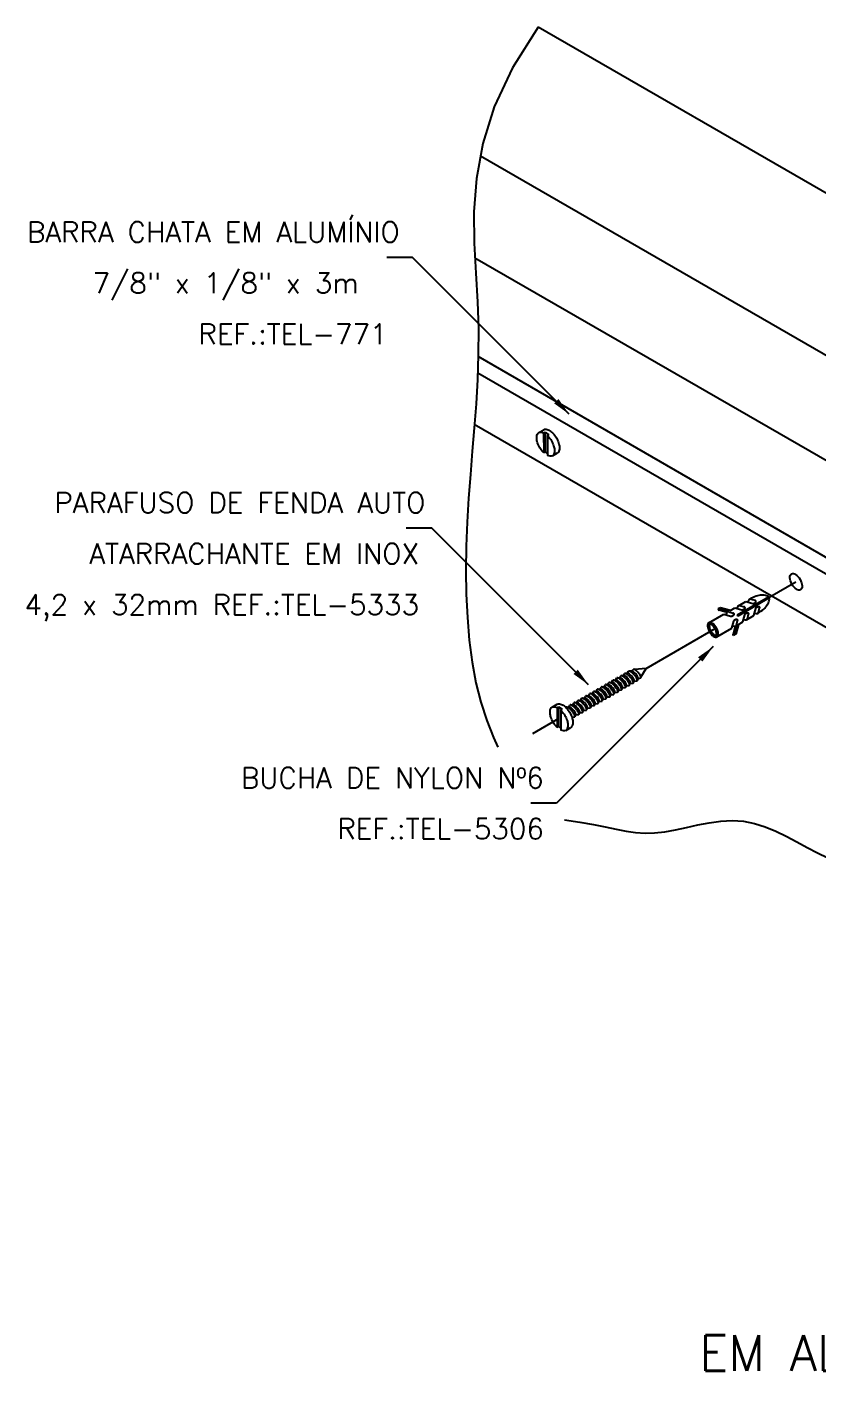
# Model space of a CAD drawing. Header units: millimetres. Extents: x -6221.7 to -6201.1, y -4390.5 to -4377.2.
# Drawn here: x -6221.74 to -6214, y -4390.46 to -4377.19 of the extents above; entities that cross this region are included whole.
import ezdxf
from ezdxf.enums import TextEntityAlignment as Align

# ---------------------------------------------------------------- set-up
doc = ezdxf.new("R2010")
doc.units = ezdxf.units.MM
doc.header["$LTSCALE"] = 10
doc.linetypes.add('DASHDOT', pattern=[1, 0.5, -0.25, 0, -0.25])
doc.layers.add('Termotécnica', color=7, linetype='Continuous')
doc.styles.add('r140', font='romans.shx')
doc.styles.add('r80', font='romans.shx')

msp = doc.modelspace()

# ---------------------------------------------------------------- linework, layer by layer
at = {"layer": 'Termotécnica', "color": 2}
for p, q in [((-6211.436, -4380.256), (-6216.737, -4377.195)), ((-6211.436, -4381.845), (-6217.302, -4378.459)), ((-6217.968, -4379.452), (-6218.218, -4379.452)), ((-6216.432, -4380.988), (-6217.968, -4379.452)), ((-6211.436, -4382.874), (-6217.356, -4379.457)), ((-6213.344, -4382.721), (-6217.324, -4380.423)), ((-6213.344, -4382.886), (-6217.329, -4380.585)), ((-6213.344, -4383.409), (-6217.363, -4381.089)), ((-6216.731, -4381.167), (-6216.682, -4381.139)), ((-6216.683, -4381.17), (-6216.669, -4381.162)), ((-6216.683, -4381.17), (-6216.682, -4381.366)), ((-6216.669, -4381.162), (-6216.668, -4381.357)), ((-6216.669, -4381.162), (-6216.632, -4381.189)), ((-6216.646, -4381.197), (-6216.632, -4381.189)), ((-6216.646, -4381.197), (-6216.645, -4381.392)), ((-6216.682, -4381.366), (-6216.668, -4381.357)), ((-6216.668, -4381.357), (-6216.645, -4381.374)), ((-6216.597, -4381.395), (-6216.548, -4381.367)), ((-6217.778, -4382.103), (-6218.028, -4382.103)), ((-6216.242, -4383.639), (-6217.778, -4382.103)), ((-6214.48, -4382.779), (-6214.786, -4382.956)), ((-6214.475, -4382.787), (-6214.782, -4382.964)), ((-6214.655, -4382.799), (-6214.61, -4382.81)), ((-6214.951, -4382.883), (-6214.972, -4382.895)), ((-6214.87, -4382.923), (-6214.972, -4382.895)), ((-6214.886, -4382.928), (-6214.964, -4382.907)), ((-6214.854, -4382.909), (-6214.951, -4382.883)), ((-6214.87, -4382.923), (-6214.825, -4382.935)), ((-6214.854, -4382.909), (-6214.811, -4382.884)), ((-6214.811, -4382.884), (-6214.74, -4382.903)), ((-6214.775, -4382.863), (-6214.703, -4382.822)), ((-6214.762, -4382.861), (-6214.718, -4382.873)), ((-6214.703, -4382.822), (-6214.633, -4382.84)), ((-6214.624, -4382.959), (-6214.605, -4382.889)), ((-6214.579, -4382.929), (-6214.568, -4382.885)), ((-6215.065, -4383.03), (-6214.919, -4382.946)), ((-6214.919, -4382.946), (-6214.851, -4382.965)), ((-6214.839, -4383.084), (-6214.821, -4383.016)), ((-6214.807, -4383.065), (-6214.828, -4383.142)), ((-6214.795, -4383.053), (-6214.822, -4383.156)), ((-6214.775, -4383.047), (-6214.8, -4383.143)), ((-6214.795, -4383.053), (-6214.783, -4383.009)), ((-6214.782, -4382.964), (-6214.786, -4382.956)), ((-6214.775, -4383.047), (-6214.731, -4383.022)), ((-6214.731, -4383.022), (-6214.712, -4382.951)), ((-6214.695, -4383.001), (-6214.624, -4382.959)), ((-6214.687, -4382.991), (-6214.675, -4382.947)), ((-6214.985, -4383.168), (-6214.839, -4383.084)), ((-6214.8, -4383.143), (-6214.822, -4383.156)), ((-6215.021, -4383.263), (-6216.557, -4384.798)), ((-6216.017, -4383.614), (-6216.005, -4383.593)), ((-6215.998, -4383.592), (-6215.979, -4383.592)), ((-6215.979, -4383.592), (-6215.966, -4383.571)), ((-6215.96, -4383.57), (-6215.941, -4383.57)), ((-6215.941, -4383.57), (-6215.928, -4383.549)), ((-6215.922, -4383.548), (-6215.903, -4383.548)), ((-6215.903, -4383.548), (-6215.89, -4383.527)), ((-6215.883, -4383.526), (-6215.865, -4383.526)), ((-6215.865, -4383.526), (-6215.852, -4383.505)), ((-6215.826, -4383.503), (-6215.843, -4383.504)), ((-6215.818, -4383.502), (-6215.805, -4383.488)), ((-6215.679, -4383.477), (-6215.793, -4383.488)), ((-6215.765, -4383.596), (-6215.756, -4383.58)), ((-6215.755, -4383.577), (-6215.732, -4383.568)), ((-6215.73, -4383.563), (-6215.679, -4383.477)), ((-6216.247, -4383.746), (-6216.234, -4383.726)), ((-6216.227, -4383.724), (-6216.208, -4383.724)), ((-6216.208, -4383.724), (-6216.195, -4383.704)), ((-6216.189, -4383.702), (-6216.17, -4383.702)), ((-6216.17, -4383.702), (-6216.157, -4383.682)), ((-6216.151, -4383.68), (-6216.132, -4383.68)), ((-6216.132, -4383.68), (-6216.119, -4383.66)), ((-6216.112, -4383.658), (-6216.094, -4383.658)), ((-6216.094, -4383.658), (-6216.081, -4383.638)), ((-6216.074, -4383.636), (-6216.056, -4383.636)), ((-6216.056, -4383.636), (-6216.043, -4383.615)), ((-6216.036, -4383.614), (-6216.017, -4383.614)), ((-6216.025, -4383.735), (-6215.996, -4383.732)), ((-6215.994, -4383.727), (-6215.986, -4383.713)), ((-6215.986, -4383.713), (-6215.958, -4383.709)), ((-6215.956, -4383.705), (-6215.948, -4383.691)), ((-6215.948, -4383.691), (-6215.92, -4383.687)), ((-6215.918, -4383.683), (-6215.91, -4383.669)), ((-6215.91, -4383.669), (-6215.882, -4383.665)), ((-6215.88, -4383.661), (-6215.872, -4383.647)), ((-6215.872, -4383.647), (-6215.844, -4383.643)), ((-6215.841, -4383.639), (-6215.834, -4383.625)), ((-6215.834, -4383.625), (-6215.805, -4383.621)), ((-6215.803, -4383.617), (-6215.795, -4383.603)), ((-6215.795, -4383.603), (-6215.767, -4383.599)), ((-6216.6, -4383.857), (-6216.551, -4383.829)), ((-6216.552, -4383.86), (-6216.538, -4383.852)), ((-6216.552, -4383.86), (-6216.551, -4384.055)), ((-6216.538, -4383.852), (-6216.537, -4384.047)), ((-6216.538, -4383.852), (-6216.501, -4383.878)), ((-6216.456, -4383.857), (-6216.437, -4383.856)), ((-6216.437, -4383.856), (-6216.425, -4383.836)), ((-6216.418, -4383.835), (-6216.399, -4383.834)), ((-6216.399, -4383.834), (-6216.386, -4383.814)), ((-6216.38, -4383.813), (-6216.361, -4383.812)), ((-6216.361, -4383.812), (-6216.348, -4383.792)), ((-6216.341, -4383.791), (-6216.323, -4383.79)), ((-6216.323, -4383.79), (-6216.31, -4383.77)), ((-6216.303, -4383.768), (-6216.285, -4383.768)), ((-6216.285, -4383.768), (-6216.272, -4383.748)), ((-6216.265, -4383.746), (-6216.247, -4383.746)), ((-6216.254, -4383.867), (-6216.225, -4383.864)), ((-6216.223, -4383.859), (-6216.215, -4383.845)), ((-6216.215, -4383.845), (-6216.187, -4383.842)), ((-6216.185, -4383.837), (-6216.177, -4383.823)), ((-6216.177, -4383.823), (-6216.149, -4383.82)), ((-6216.147, -4383.815), (-6216.139, -4383.801)), ((-6216.139, -4383.801), (-6216.111, -4383.798)), ((-6216.109, -4383.793), (-6216.101, -4383.779)), ((-6216.101, -4383.779), (-6216.073, -4383.776)), ((-6216.071, -4383.771), (-6216.063, -4383.757)), ((-6216.063, -4383.757), (-6216.034, -4383.754)), ((-6216.032, -4383.749), (-6216.025, -4383.735)), ((-6216.515, -4383.887), (-6216.501, -4383.878)), ((-6216.515, -4383.887), (-6216.514, -4384.082)), ((-6216.406, -4383.955), (-6216.378, -4383.952)), ((-6216.376, -4383.947), (-6216.368, -4383.933)), ((-6216.368, -4383.933), (-6216.34, -4383.93)), ((-6216.338, -4383.925), (-6216.33, -4383.911)), ((-6216.33, -4383.911), (-6216.302, -4383.908)), ((-6216.3, -4383.903), (-6216.292, -4383.889)), ((-6216.292, -4383.889), (-6216.264, -4383.886)), ((-6216.261, -4383.881), (-6216.254, -4383.867)), ((-6216.551, -4384.055), (-6216.537, -4384.047)), ((-6216.537, -4384.047), (-6216.514, -4384.063)), ((-6216.466, -4384.085), (-6216.417, -4384.056)), ((-6216.557, -4384.798), (-6216.807, -4384.798))]:
    msp.add_line(p, q, dxfattribs=at)
at = {"layer": 'Termotécnica', "color": 1, "linetype": 'DASHDOT', "ltscale": 2}
for p, q in [((-6214.784, -4382.96), (-6214.211, -4382.629)), ((-6215.679, -4383.477), (-6215.004, -4383.087)), ((-6216.79, -4384.115), (-6216.53, -4383.965))]:
    msp.add_line(p, q, dxfattribs=at)
at = {"layer": 'Termotécnica', "color": 1}
for points in [[(-6216.737, -4377.195), (-6216.989, -4377.595), (-6217.166, -4377.975), (-6217.279, -4378.336), (-6217.342, -4378.679), (-6217.366, -4379.004), (-6217.363, -4379.313), (-6217.348, -4379.606), (-6217.331, -4379.885), (-6217.322, -4380.15), (-6217.323, -4380.404), (-6217.332, -4380.648), (-6217.345, -4380.886), (-6217.363, -4381.119), (-6217.382, -4381.349), (-6217.401, -4381.579), (-6217.419, -4381.81), (-6217.432, -4382.045), (-6217.441, -4382.281), (-6217.444, -4382.517), (-6217.441, -4382.75), (-6217.43, -4382.979), (-6217.411, -4383.202), (-6217.384, -4383.416), (-6217.346, -4383.619), (-6217.298, -4383.809), (-6217.241, -4383.988), (-6217.175, -4384.154), (-6217.131, -4384.249)], [(-6216.479, -4384.96), (-6216.328, -4384.982), (-6216.196, -4385.005), (-6216.079, -4385.029), (-6215.973, -4385.051), (-6215.875, -4385.07), (-6215.782, -4385.084), (-6215.69, -4385.091), (-6215.596, -4385.089), (-6215.496, -4385.077), (-6215.392, -4385.058), (-6215.283, -4385.035), (-6215.173, -4385.011), (-6215.06, -4384.989), (-6214.947, -4384.974), (-6214.835, -4384.968), (-6214.725, -4384.974), (-6214.617, -4384.995), (-6214.512, -4385.028), (-6214.408, -4385.071), (-6214.306, -4385.122), (-6214.204, -4385.176), (-6214.103, -4385.231), (-6214.001, -4385.284), (-6213.898, -4385.332)]]:
    msp.add_lwpolyline(points, dxfattribs=at)
at = {"layer": 'Termotécnica', "color": 2}
for points in [[(-6216.682, -4381.366, -0.016409), (-6216.689, -4381.358, -0.051099), (-6216.721, -4381.315, -0.051099), (-6216.743, -4381.266, -0.064948), (-6216.751, -4381.224, -0.104203), (-6216.746, -4381.186, -0.174705), (-6216.731, -4381.167, -0.174705), (-6216.707, -4381.163, -0.06738), (-6216.683, -4381.17, -0.064948)], [(-6216.682, -4381.139, -0.174705), (-6216.659, -4381.134, -0.104203), (-6216.622, -4381.149, -0.064948), (-6216.59, -4381.176, -0.051099), (-6216.558, -4381.219, -0.051099), (-6216.536, -4381.268, -0.064948), (-6216.528, -4381.31, -0.104203), (-6216.533, -4381.348, -0.174705), (-6216.548, -4381.367, -0.174705)], [(-6216.646, -4381.197, -0.016409), (-6216.639, -4381.204, -0.051099), (-6216.607, -4381.248, -0.051099), (-6216.585, -4381.297, -0.064948), (-6216.576, -4381.338, -0.104203), (-6216.582, -4381.377, -0.174705), (-6216.597, -4381.395, -0.174705)], [(-6216.597, -4381.395, -0.174705), (-6216.62, -4381.399, -0.06738), (-6216.645, -4381.392, -0.064948)], [(-6214.667, -4382.801, 0.174705), (-6214.677, -4382.812, 0.074458), (-6214.68, -4382.828, 0.064948)], [(-6214.48, -4382.779, 0.153617), (-6214.499, -4382.765, 0.102796), (-6214.548, -4382.759, 0.062165), (-6214.6, -4382.77, 0.048405), (-6214.663, -4382.798, 0.005298), (-6214.669, -4382.802, 0.062165)], [(-6214.653, -4382.798, 0.174705), (-6214.667, -4382.801, 0.174705)], [(-6214.655, -4382.799, 0.021127), (-6214.656, -4382.798, 0.170198)], [(-6214.59, -4382.94, 0.005298), (-6214.583, -4382.936, 0.048405), (-6214.527, -4382.896, 0.062165), (-6214.492, -4382.856, 0.102796), (-6214.473, -4382.811, 0.153617), (-6214.475, -4382.787, 0.181773)], [(-6214.886, -4382.928, 0.122515), (-6214.892, -4382.936, 0.074458), (-6214.895, -4382.953, 0.064948)], [(-6214.775, -4382.863, 0.174705), (-6214.784, -4382.874, 0.074458), (-6214.788, -4382.891, 0.064948)], [(-6214.761, -4382.86, 0.174705), (-6214.775, -4382.863, 0.174705)], [(-6214.762, -4382.861, 0.021127), (-6214.764, -4382.86, 0.170198)], [(-6214.588, -4382.939, -0.174705), (-6214.602, -4382.941, -0.074458), (-6214.618, -4382.936, -0.064948)], [(-6214.58, -4382.93, -0.138405), (-6214.588, -4382.939, -0.174705)], [(-6214.579, -4382.929, -0.021127), (-6214.58, -4382.93, -0.170198)], [(-6214.807, -4383.065, -0.122515), (-6214.817, -4383.065, -0.074458), (-6214.833, -4383.06, -0.064948)], [(-6214.695, -4383.001, -0.174705), (-6214.709, -4383.003, -0.074458), (-6214.726, -4382.998, -0.064948)], [(-6214.686, -4382.99, -0.174705), (-6214.695, -4383.001, -0.174705)], [(-6214.687, -4382.991, -0.021127), (-6214.687, -4382.993, -0.170198)], [(-6216.551, -4384.055, -0.016409), (-6216.558, -4384.048, -0.051099), (-6216.59, -4384.004, -0.051099), (-6216.612, -4383.956, -0.064948), (-6216.62, -4383.914, -0.104203), (-6216.615, -4383.875, -0.174705), (-6216.6, -4383.857, -0.174705), (-6216.576, -4383.853, -0.06738), (-6216.552, -4383.86, -0.064948)], [(-6216.551, -4383.829, -0.174705), (-6216.528, -4383.824, -0.104203), (-6216.491, -4383.838, -0.064948), (-6216.459, -4383.866, -0.051099), (-6216.427, -4383.909, -0.051099), (-6216.405, -4383.958, -0.064948), (-6216.397, -4383.999, -0.104203), (-6216.402, -4384.038, -0.174705), (-6216.417, -4384.056, -0.174705)], [(-6216.515, -4383.887, -0.016409), (-6216.508, -4383.894, -0.051099), (-6216.476, -4383.938, -0.051099), (-6216.454, -4383.986, -0.064948), (-6216.445, -4384.028, -0.104203), (-6216.451, -4384.067, -0.174705), (-6216.466, -4384.085, -0.174705)], [(-6216.466, -4384.085, -0.174705), (-6216.489, -4384.089, -0.06738), (-6216.514, -4384.082, -0.064948)]]:
    msp.add_lwpolyline(points, format="xyb", dxfattribs=at)
for points in [[(-6214.972, -4382.895), (-6214.972, -4382.899), (-6214.969, -4382.904), (-6214.964, -4382.907)], [(-6214.851, -4382.965), (-6214.849, -4382.965), (-6214.847, -4382.965), (-6214.846, -4382.965), (-6214.844, -4382.965), (-6214.843, -4382.965), (-6214.842, -4382.965), (-6214.841, -4382.965), (-6214.84, -4382.964), (-6214.839, -4382.964), (-6214.839, -4382.964), (-6214.838, -4382.964), (-6214.837, -4382.964), (-6214.837, -4382.964), (-6214.836, -4382.964), (-6214.836, -4382.963), (-6214.835, -4382.963), (-6214.834, -4382.963), (-6214.834, -4382.963), (-6214.833, -4382.963), (-6214.833, -4382.962), (-6214.832, -4382.962), (-6214.831, -4382.962), (-6214.831, -4382.961), (-6214.83, -4382.961), (-6214.829, -4382.96), (-6214.829, -4382.96), (-6214.828, -4382.96), (-6214.827, -4382.959), (-6214.827, -4382.959), (-6214.826, -4382.958), (-6214.826, -4382.958), (-6214.825, -4382.957), (-6214.824, -4382.957), (-6214.824, -4382.956), (-6214.823, -4382.956), (-6214.823, -4382.955), (-6214.822, -4382.955), (-6214.822, -4382.955), (-6214.821, -4382.954), (-6214.821, -4382.954), (-6214.82, -4382.953), (-6214.82, -4382.953), (-6214.82, -4382.952), (-6214.819, -4382.952), (-6214.819, -4382.951), (-6214.819, -4382.951), (-6214.818, -4382.95), (-6214.818, -4382.95), (-6214.818, -4382.949), (-6214.818, -4382.949), (-6214.818, -4382.948), (-6214.818, -4382.948), (-6214.818, -4382.947), (-6214.818, -4382.947), (-6214.818, -4382.947), (-6214.818, -4382.946), (-6214.818, -4382.946), (-6214.818, -4382.945), (-6214.818, -4382.945), (-6214.818, -4382.944), (-6214.818, -4382.944), (-6214.819, -4382.943), (-6214.819, -4382.943), (-6214.819, -4382.942), (-6214.819, -4382.942), (-6214.82, -4382.941), (-6214.82, -4382.94), (-6214.821, -4382.939), (-6214.822, -4382.938), (-6214.823, -4382.937), (-6214.824, -4382.936), (-6214.825, -4382.935)], [(-6214.743, -4382.902), (-6214.741, -4382.903), (-6214.74, -4382.903), (-6214.738, -4382.903), (-6214.737, -4382.903), (-6214.735, -4382.903), (-6214.734, -4382.903), (-6214.733, -4382.902), (-6214.733, -4382.902), (-6214.732, -4382.902), (-6214.731, -4382.902), (-6214.73, -4382.902), (-6214.73, -4382.902), (-6214.729, -4382.902), (-6214.729, -4382.902), (-6214.728, -4382.901), (-6214.727, -4382.901), (-6214.727, -4382.901), (-6214.726, -4382.901), (-6214.726, -4382.9), (-6214.725, -4382.9), (-6214.724, -4382.9), (-6214.724, -4382.899), (-6214.723, -4382.899), (-6214.722, -4382.899), (-6214.722, -4382.898), (-6214.721, -4382.898), (-6214.72, -4382.897), (-6214.72, -4382.897), (-6214.719, -4382.897), (-6214.719, -4382.896), (-6214.718, -4382.896), (-6214.717, -4382.895), (-6214.717, -4382.895), (-6214.716, -4382.894), (-6214.716, -4382.894), (-6214.715, -4382.893), (-6214.715, -4382.893), (-6214.714, -4382.892), (-6214.714, -4382.892), (-6214.713, -4382.892), (-6214.713, -4382.891), (-6214.712, -4382.891), (-6214.712, -4382.89), (-6214.712, -4382.89), (-6214.711, -4382.889), (-6214.711, -4382.889), (-6214.711, -4382.888), (-6214.711, -4382.888), (-6214.711, -4382.887), (-6214.71, -4382.887), (-6214.71, -4382.886), (-6214.71, -4382.886), (-6214.71, -4382.885), (-6214.71, -4382.885), (-6214.71, -4382.884), (-6214.71, -4382.884), (-6214.71, -4382.884), (-6214.71, -4382.883), (-6214.71, -4382.883), (-6214.711, -4382.882), (-6214.711, -4382.882), (-6214.711, -4382.881), (-6214.711, -4382.881), (-6214.711, -4382.88), (-6214.712, -4382.879), (-6214.712, -4382.879), (-6214.713, -4382.878), (-6214.713, -4382.877), (-6214.714, -4382.876), (-6214.715, -4382.875), (-6214.716, -4382.874), (-6214.718, -4382.873)], [(-6214.714, -4382.954), (-6214.713, -4382.952), (-6214.712, -4382.95), (-6214.711, -4382.949), (-6214.711, -4382.948), (-6214.71, -4382.947), (-6214.709, -4382.946), (-6214.709, -4382.945), (-6214.708, -4382.945), (-6214.708, -4382.944), (-6214.707, -4382.943), (-6214.707, -4382.943), (-6214.706, -4382.942), (-6214.706, -4382.942), (-6214.706, -4382.941), (-6214.705, -4382.941), (-6214.705, -4382.941), (-6214.704, -4382.94), (-6214.704, -4382.94), (-6214.703, -4382.939), (-6214.702, -4382.939), (-6214.702, -4382.939), (-6214.701, -4382.938), (-6214.701, -4382.938), (-6214.7, -4382.937), (-6214.699, -4382.937), (-6214.699, -4382.937), (-6214.698, -4382.936), (-6214.697, -4382.936), (-6214.697, -4382.936), (-6214.696, -4382.936), (-6214.695, -4382.935), (-6214.694, -4382.935), (-6214.694, -4382.935), (-6214.693, -4382.934), (-6214.692, -4382.934), (-6214.692, -4382.934), (-6214.691, -4382.934), (-6214.691, -4382.934), (-6214.69, -4382.933), (-6214.689, -4382.933), (-6214.689, -4382.933), (-6214.688, -4382.933), (-6214.687, -4382.933), (-6214.687, -4382.933), (-6214.686, -4382.933), (-6214.686, -4382.933), (-6214.685, -4382.933), (-6214.685, -4382.933), (-6214.684, -4382.933), (-6214.684, -4382.933), (-6214.683, -4382.933), (-6214.683, -4382.933), (-6214.682, -4382.934), (-6214.682, -4382.934), (-6214.682, -4382.934), (-6214.681, -4382.934), (-6214.681, -4382.935), (-6214.681, -4382.935), (-6214.68, -4382.935), (-6214.68, -4382.935), (-6214.68, -4382.936), (-6214.679, -4382.936), (-6214.679, -4382.937), (-6214.678, -4382.937), (-6214.678, -4382.938), (-6214.678, -4382.939), (-6214.677, -4382.94), (-6214.677, -4382.941), (-6214.676, -4382.942), (-6214.676, -4382.943), (-6214.675, -4382.945), (-6214.675, -4382.947)], [(-6214.636, -4382.84), (-6214.634, -4382.84), (-6214.632, -4382.84), (-6214.63, -4382.84), (-6214.629, -4382.84), (-6214.628, -4382.84), (-6214.627, -4382.84), (-6214.626, -4382.84), (-6214.625, -4382.84), (-6214.624, -4382.84), (-6214.623, -4382.84), (-6214.623, -4382.84), (-6214.622, -4382.84), (-6214.622, -4382.84), (-6214.621, -4382.839), (-6214.62, -4382.839), (-6214.62, -4382.839), (-6214.619, -4382.839), (-6214.619, -4382.839), (-6214.618, -4382.838), (-6214.617, -4382.838), (-6214.617, -4382.838), (-6214.616, -4382.837), (-6214.615, -4382.837), (-6214.615, -4382.837), (-6214.614, -4382.836), (-6214.613, -4382.836), (-6214.613, -4382.835), (-6214.612, -4382.835), (-6214.612, -4382.834), (-6214.611, -4382.834), (-6214.61, -4382.834), (-6214.61, -4382.833), (-6214.609, -4382.833), (-6214.609, -4382.832), (-6214.608, -4382.832), (-6214.608, -4382.831), (-6214.607, -4382.831), (-6214.607, -4382.83), (-6214.606, -4382.83), (-6214.606, -4382.829), (-6214.605, -4382.829), (-6214.605, -4382.828), (-6214.605, -4382.828), (-6214.604, -4382.827), (-6214.604, -4382.827), (-6214.604, -4382.826), (-6214.603, -4382.826), (-6214.603, -4382.826), (-6214.603, -4382.825), (-6214.603, -4382.825), (-6214.603, -4382.824), (-6214.603, -4382.824), (-6214.603, -4382.823), (-6214.603, -4382.823), (-6214.603, -4382.822), (-6214.603, -4382.822), (-6214.603, -4382.821), (-6214.603, -4382.821), (-6214.603, -4382.821), (-6214.603, -4382.82), (-6214.603, -4382.82), (-6214.603, -4382.819), (-6214.604, -4382.819), (-6214.604, -4382.818), (-6214.604, -4382.817), (-6214.605, -4382.817), (-6214.605, -4382.816), (-6214.606, -4382.815), (-6214.607, -4382.814), (-6214.608, -4382.813), (-6214.609, -4382.812), (-6214.61, -4382.81)], [(-6214.606, -4382.892), (-6214.605, -4382.89), (-6214.604, -4382.888), (-6214.604, -4382.887), (-6214.603, -4382.886), (-6214.602, -4382.885), (-6214.602, -4382.884), (-6214.601, -4382.883), (-6214.601, -4382.882), (-6214.6, -4382.882), (-6214.6, -4382.881), (-6214.599, -4382.881), (-6214.599, -4382.88), (-6214.598, -4382.88), (-6214.598, -4382.879), (-6214.597, -4382.879), (-6214.597, -4382.878), (-6214.597, -4382.878), (-6214.596, -4382.878), (-6214.595, -4382.877), (-6214.595, -4382.877), (-6214.594, -4382.876), (-6214.594, -4382.876), (-6214.593, -4382.876), (-6214.592, -4382.875), (-6214.592, -4382.875), (-6214.591, -4382.875), (-6214.59, -4382.874), (-6214.59, -4382.874), (-6214.589, -4382.874), (-6214.588, -4382.873), (-6214.588, -4382.873), (-6214.587, -4382.873), (-6214.586, -4382.873), (-6214.586, -4382.872), (-6214.585, -4382.872), (-6214.584, -4382.872), (-6214.584, -4382.872), (-6214.583, -4382.871), (-6214.582, -4382.871), (-6214.582, -4382.871), (-6214.581, -4382.871), (-6214.58, -4382.871), (-6214.58, -4382.871), (-6214.579, -4382.871), (-6214.579, -4382.871), (-6214.578, -4382.871), (-6214.577, -4382.871), (-6214.577, -4382.871), (-6214.576, -4382.871), (-6214.576, -4382.871), (-6214.576, -4382.871), (-6214.575, -4382.871), (-6214.575, -4382.871), (-6214.574, -4382.872), (-6214.574, -4382.872), (-6214.574, -4382.872), (-6214.573, -4382.872), (-6214.573, -4382.873), (-6214.573, -4382.873), (-6214.572, -4382.873), (-6214.572, -4382.874), (-6214.572, -4382.874), (-6214.571, -4382.875), (-6214.571, -4382.875), (-6214.57, -4382.876), (-6214.57, -4382.877), (-6214.569, -4382.877), (-6214.569, -4382.878), (-6214.569, -4382.88), (-6214.568, -4382.881), (-6214.568, -4382.883), (-6214.568, -4382.885)], [(-6214.821, -4383.016), (-6214.82, -4383.014), (-6214.82, -4383.013), (-6214.819, -4383.011), (-6214.818, -4383.01), (-6214.817, -4383.009), (-6214.817, -4383.008), (-6214.816, -4383.007), (-6214.816, -4383.007), (-6214.815, -4383.006), (-6214.815, -4383.005), (-6214.814, -4383.005), (-6214.814, -4383.004), (-6214.814, -4383.004), (-6214.813, -4383.004), (-6214.813, -4383.003), (-6214.812, -4383.003), (-6214.812, -4383.002), (-6214.811, -4383.002), (-6214.811, -4383.001), (-6214.81, -4383.001), (-6214.809, -4383.001), (-6214.809, -4383), (-6214.808, -4383), (-6214.808, -4383), (-6214.807, -4382.999), (-6214.806, -4382.999), (-6214.806, -4382.999), (-6214.805, -4382.998), (-6214.804, -4382.998), (-6214.803, -4382.998), (-6214.803, -4382.997), (-6214.802, -4382.997), (-6214.801, -4382.997), (-6214.801, -4382.997), (-6214.8, -4382.996), (-6214.799, -4382.996), (-6214.799, -4382.996), (-6214.798, -4382.996), (-6214.797, -4382.996), (-6214.797, -4382.995), (-6214.796, -4382.995), (-6214.796, -4382.995), (-6214.795, -4382.995), (-6214.794, -4382.995), (-6214.794, -4382.995), (-6214.793, -4382.995), (-6214.793, -4382.995), (-6214.792, -4382.995), (-6214.792, -4382.995), (-6214.791, -4382.995), (-6214.791, -4382.995), (-6214.79, -4382.996), (-6214.79, -4382.996), (-6214.789, -4382.996), (-6214.789, -4382.996), (-6214.789, -4382.996), (-6214.788, -4382.997), (-6214.788, -4382.997), (-6214.788, -4382.997), (-6214.787, -4382.998), (-6214.787, -4382.998), (-6214.787, -4382.998), (-6214.786, -4382.999), (-6214.786, -4382.999), (-6214.786, -4383), (-6214.785, -4383.001), (-6214.785, -4383.002), (-6214.784, -4383.003), (-6214.784, -4383.004), (-6214.783, -4383.005), (-6214.783, -4383.007), (-6214.783, -4383.009)], [(-6214.822, -4383.156), (-6214.825, -4383.153), (-6214.827, -4383.148), (-6214.828, -4383.142)]]:
    msp.add_lwpolyline(points, dxfattribs=at)
for points in [[(-6215.065, -4383.03, 0.174705), (-6215.074, -4383.041, 0.104203), (-6215.077, -4383.064, 0.064948), (-6215.072, -4383.09, 0.051099), (-6215.059, -4383.119, 0.051099), (-6215.04, -4383.145, 0.064948), (-6215.021, -4383.162, 0.104203), (-6214.999, -4383.171, 0.174705), (-6214.985, -4383.168, 0.174705), (-6214.976, -4383.157, 0.104203), (-6214.972, -4383.134, 0.064948), (-6214.977, -4383.109, 0.051099), (-6214.99, -4383.079, 0.051099), (-6215.009, -4383.053, 0.064948), (-6215.029, -4383.036, 0.104203), (-6215.05, -4383.028, 0.174705)], [(-6215.057, -4383.044, 0.174705), (-6215.059, -4383.047, 0.104203), (-6215.061, -4383.064, 0.064948), (-6215.057, -4383.085, 0.051099), (-6215.045, -4383.111, 0.051099), (-6215.028, -4383.135, 0.064948), (-6215.012, -4383.149, 0.104203), (-6214.996, -4383.155, 0.174705), (-6214.993, -4383.154, 0.174705), (-6214.991, -4383.152, 0.104203), (-6214.988, -4383.135, 0.064948), (-6214.992, -4383.114, 0.051099), (-6215.004, -4383.087, 0.051099), (-6215.021, -4383.064, 0.064948), (-6215.037, -4383.05, 0.104203), (-6215.053, -4383.043, 0.174705)]]:
    msp.add_lwpolyline(points, format="xyb", close=True, dxfattribs=at)
at = {"layer": 'Termotécnica', "color": 1}
for points in [[(-6215.92, -4383.687, 0.24548), (-6215.918, -4383.682, 0.082009), (-6215.923, -4383.665, 0.04047), (-6215.932, -4383.649, 0.029714), (-6215.949, -4383.628, 0.029714), (-6215.967, -4383.61, 0.04047), (-6215.983, -4383.599, 0.082009), (-6215.999, -4383.592, 0.24548), (-6216.005, -4383.593, 0.24548)], [(-6215.91, -4383.669, 0.24548), (-6215.908, -4383.664, 0.082009), (-6215.912, -4383.65, 0.04047), (-6215.92, -4383.637, 0.029714), (-6215.934, -4383.62, 0.029714), (-6215.949, -4383.605, 0.04047), (-6215.961, -4383.596, 0.082009), (-6215.974, -4383.59, 0.24548), (-6215.979, -4383.592, 0.24548)], [(-6215.882, -4383.665, 0.24548), (-6215.88, -4383.66, 0.082009), (-6215.885, -4383.643, 0.04047), (-6215.894, -4383.627, 0.029714), (-6215.91, -4383.606, 0.029714), (-6215.929, -4383.588, 0.04047), (-6215.944, -4383.577, 0.082009), (-6215.96, -4383.57, 0.24548), (-6215.966, -4383.571, 0.24548)], [(-6215.872, -4383.647, 0.24548), (-6215.87, -4383.642, 0.082009), (-6215.874, -4383.628, 0.04047), (-6215.882, -4383.615, 0.029714), (-6215.895, -4383.598, 0.029714), (-6215.911, -4383.583, 0.04047), (-6215.923, -4383.574, 0.082009), (-6215.936, -4383.568, 0.24548), (-6215.941, -4383.57, 0.24548)], [(-6215.844, -4383.643, 0.24548), (-6215.841, -4383.638, 0.082009), (-6215.846, -4383.621, 0.04047), (-6215.856, -4383.604, 0.029714), (-6215.872, -4383.584, 0.029714), (-6215.891, -4383.566, 0.04047), (-6215.906, -4383.554, 0.082009), (-6215.922, -4383.548, 0.24548), (-6215.928, -4383.549, 0.24548)], [(-6215.834, -4383.625, 0.24548), (-6215.832, -4383.62, 0.082009), (-6215.836, -4383.606, 0.04047), (-6215.844, -4383.593, 0.029714), (-6215.857, -4383.576, 0.029714), (-6215.872, -4383.561, 0.04047), (-6215.885, -4383.552, 0.082009), (-6215.898, -4383.546, 0.24548), (-6215.903, -4383.548, 0.24548)], [(-6215.805, -4383.621, 0.24548), (-6215.803, -4383.616, 0.082009), (-6215.808, -4383.599, 0.04047), (-6215.818, -4383.582, 0.029714), (-6215.834, -4383.562, 0.029714), (-6215.853, -4383.544, 0.04047), (-6215.868, -4383.532, 0.082009), (-6215.884, -4383.526, 0.24548), (-6215.89, -4383.527, 0.24548)], [(-6215.795, -4383.603, 0.24548), (-6215.794, -4383.598, 0.082009), (-6215.798, -4383.584, 0.04047), (-6215.806, -4383.571, 0.029714), (-6215.819, -4383.554, 0.029714), (-6215.834, -4383.539, 0.04047), (-6215.847, -4383.53, 0.082009), (-6215.86, -4383.524, 0.24548), (-6215.865, -4383.526, 0.24548)], [(-6215.767, -4383.599, 0.24548), (-6215.765, -4383.594, 0.082009), (-6215.77, -4383.577, 0.04047), (-6215.78, -4383.56, 0.029714), (-6215.796, -4383.54, 0.029714), (-6215.814, -4383.522, 0.04047), (-6215.83, -4383.51, 0.082009), (-6215.846, -4383.504, 0.24548), (-6215.852, -4383.505, 0.24548)], [(-6215.756, -4383.58, 0.24548), (-6215.755, -4383.575, 0.082009), (-6215.759, -4383.562, 0.04047), (-6215.767, -4383.548, 0.029714), (-6215.78, -4383.531, 0.029714), (-6215.795, -4383.517, 0.04047), (-6215.808, -4383.507, 0.082009), (-6215.821, -4383.502, 0.24548), (-6215.826, -4383.503, 0.24548)], [(-6215.732, -4383.568, 0.24548), (-6215.73, -4383.563, 0.082009), (-6215.735, -4383.549, 0.04047), (-6215.743, -4383.535, 0.029714), (-6215.757, -4383.517, 0.029714), (-6215.773, -4383.502, 0.04047), (-6215.786, -4383.492, 0.082009), (-6215.799, -4383.486, 0.24548), (-6215.805, -4383.488, 0.24548)], [(-6216.149, -4383.82, 0.24548), (-6216.147, -4383.814, 0.082009), (-6216.152, -4383.797, 0.04047), (-6216.162, -4383.781, 0.029714), (-6216.178, -4383.76, 0.029714), (-6216.196, -4383.742, 0.04047), (-6216.212, -4383.731, 0.082009), (-6216.228, -4383.724, 0.24548), (-6216.234, -4383.726, 0.24548)], [(-6216.139, -4383.801, 0.24548), (-6216.137, -4383.796, 0.082009), (-6216.141, -4383.783, 0.04047), (-6216.149, -4383.769, 0.029714), (-6216.163, -4383.752, 0.029714), (-6216.178, -4383.738, 0.04047), (-6216.19, -4383.728, 0.082009), (-6216.204, -4383.723, 0.24548), (-6216.208, -4383.724, 0.24548)], [(-6216.111, -4383.798, 0.24548), (-6216.109, -4383.792, 0.082009), (-6216.114, -4383.775, 0.04047), (-6216.123, -4383.759, 0.029714), (-6216.14, -4383.738, 0.029714), (-6216.158, -4383.72, 0.04047), (-6216.173, -4383.709, 0.082009), (-6216.189, -4383.702, 0.24548), (-6216.195, -4383.704, 0.24548)], [(-6216.101, -4383.779, 0.24548), (-6216.099, -4383.774, 0.082009), (-6216.103, -4383.761, 0.04047), (-6216.111, -4383.747, 0.029714), (-6216.124, -4383.73, 0.029714), (-6216.14, -4383.715, 0.04047), (-6216.152, -4383.706, 0.082009), (-6216.165, -4383.701, 0.24548), (-6216.17, -4383.702, 0.24548)], [(-6216.073, -4383.776, 0.24548), (-6216.071, -4383.77, 0.082009), (-6216.075, -4383.753, 0.04047), (-6216.085, -4383.737, 0.029714), (-6216.101, -4383.716, 0.029714), (-6216.12, -4383.698, 0.04047), (-6216.135, -4383.687, 0.082009), (-6216.151, -4383.68, 0.24548), (-6216.157, -4383.682, 0.24548)], [(-6216.063, -4383.757, 0.24548), (-6216.061, -4383.752, 0.082009), (-6216.065, -4383.739, 0.04047), (-6216.073, -4383.725, 0.029714), (-6216.086, -4383.708, 0.029714), (-6216.101, -4383.693, 0.04047), (-6216.114, -4383.684, 0.082009), (-6216.127, -4383.679, 0.24548), (-6216.132, -4383.68, 0.24548)], [(-6216.034, -4383.754, 0.24548), (-6216.032, -4383.748, 0.082009), (-6216.037, -4383.731, 0.04047), (-6216.047, -4383.715, 0.029714), (-6216.063, -4383.694, 0.029714), (-6216.082, -4383.676, 0.04047), (-6216.097, -4383.665, 0.082009), (-6216.113, -4383.658, 0.24548), (-6216.119, -4383.66, 0.24548)], [(-6216.025, -4383.735, 0.24548), (-6216.023, -4383.73, 0.082009), (-6216.027, -4383.716, 0.04047), (-6216.035, -4383.703, 0.029714), (-6216.048, -4383.686, 0.029714), (-6216.063, -4383.671, 0.04047), (-6216.076, -4383.662, 0.082009), (-6216.089, -4383.657, 0.24548), (-6216.094, -4383.658, 0.24548)], [(-6215.996, -4383.732, 0.24548), (-6215.994, -4383.726, 0.082009), (-6215.999, -4383.709, 0.04047), (-6216.009, -4383.693, 0.029714), (-6216.025, -4383.672, 0.029714), (-6216.044, -4383.654, 0.04047), (-6216.059, -4383.643, 0.082009), (-6216.075, -4383.636, 0.24548), (-6216.081, -4383.638, 0.24548)], [(-6215.986, -4383.713, 0.24548), (-6215.985, -4383.708, 0.082009), (-6215.989, -4383.694, 0.04047), (-6215.997, -4383.681, 0.029714), (-6216.01, -4383.664, 0.029714), (-6216.025, -4383.649, 0.04047), (-6216.038, -4383.64, 0.082009), (-6216.051, -4383.635, 0.24548), (-6216.056, -4383.636, 0.24548)], [(-6215.958, -4383.709, 0.24548), (-6215.956, -4383.704, 0.082009), (-6215.961, -4383.687, 0.04047), (-6215.971, -4383.671, 0.029714), (-6215.987, -4383.65, 0.029714), (-6216.005, -4383.632, 0.04047), (-6216.021, -4383.621, 0.082009), (-6216.037, -4383.614, 0.24548), (-6216.043, -4383.615, 0.24548)], [(-6215.948, -4383.691, 0.24548), (-6215.946, -4383.686, 0.082009), (-6215.95, -4383.672, 0.04047), (-6215.958, -4383.659, 0.029714), (-6215.972, -4383.642, 0.029714), (-6215.987, -4383.627, 0.04047), (-6215.999, -4383.618, 0.082009), (-6216.013, -4383.613, 0.24548), (-6216.017, -4383.614, 0.24548)], [(-6216.378, -4383.952, 0.24548), (-6216.376, -4383.946, 0.082009), (-6216.381, -4383.93, 0.04047), (-6216.391, -4383.913, 0.029714), (-6216.407, -4383.893, 0.029714), (-6216.425, -4383.874, 0.04047), (-6216.441, -4383.863, 0.082009), (-6216.457, -4383.856, 0.24548), (-6216.463, -4383.858, 0.24548)], [(-6216.368, -4383.933, 0.24548), (-6216.366, -4383.929, 0.082009), (-6216.37, -4383.915, 0.04047), (-6216.378, -4383.901, 0.029714), (-6216.392, -4383.885, 0.029714), (-6216.407, -4383.87, 0.04047), (-6216.419, -4383.86, 0.082009), (-6216.433, -4383.855, 0.24548), (-6216.437, -4383.856, 0.24548)], [(-6216.34, -4383.93, 0.24548), (-6216.338, -4383.924, 0.082009), (-6216.343, -4383.908, 0.04047), (-6216.352, -4383.891, 0.029714), (-6216.369, -4383.871, 0.029714), (-6216.387, -4383.852, 0.04047), (-6216.403, -4383.841, 0.082009), (-6216.419, -4383.834, 0.24548), (-6216.425, -4383.836, 0.24548)], [(-6216.33, -4383.911, 0.24548), (-6216.328, -4383.906, 0.082009), (-6216.332, -4383.893, 0.04047), (-6216.34, -4383.879, 0.029714), (-6216.354, -4383.863, 0.029714), (-6216.369, -4383.848, 0.04047), (-6216.381, -4383.838, 0.082009), (-6216.394, -4383.833, 0.24548), (-6216.399, -4383.834, 0.24548)], [(-6216.302, -4383.908, 0.24548), (-6216.3, -4383.902, 0.082009), (-6216.305, -4383.885, 0.04047), (-6216.314, -4383.869, 0.029714), (-6216.33, -4383.849, 0.029714), (-6216.349, -4383.83, 0.04047), (-6216.364, -4383.819, 0.082009), (-6216.38, -4383.812, 0.24548), (-6216.386, -4383.814, 0.24548)], [(-6216.292, -4383.889, 0.24548), (-6216.29, -4383.884, 0.082009), (-6216.294, -4383.871, 0.04047), (-6216.302, -4383.857, 0.029714), (-6216.315, -4383.841, 0.029714), (-6216.331, -4383.826, 0.04047), (-6216.343, -4383.816, 0.082009), (-6216.356, -4383.811, 0.24548), (-6216.361, -4383.812, 0.24548)], [(-6216.264, -4383.886, 0.24548), (-6216.261, -4383.88, 0.082009), (-6216.266, -4383.863, 0.04047), (-6216.276, -4383.847, 0.029714), (-6216.292, -4383.827, 0.029714), (-6216.311, -4383.808, 0.04047), (-6216.326, -4383.797, 0.082009), (-6216.342, -4383.79, 0.24548), (-6216.348, -4383.792, 0.24548)], [(-6216.254, -4383.867, 0.24548), (-6216.252, -4383.862, 0.082009), (-6216.256, -4383.849, 0.04047), (-6216.264, -4383.835, 0.029714), (-6216.277, -4383.819, 0.029714), (-6216.292, -4383.804, 0.04047), (-6216.305, -4383.794, 0.082009), (-6216.318, -4383.789, 0.24548), (-6216.323, -4383.79, 0.24548)], [(-6216.225, -4383.864, 0.24548), (-6216.223, -4383.858, 0.082009), (-6216.228, -4383.841, 0.04047), (-6216.238, -4383.825, 0.029714), (-6216.254, -4383.805, 0.029714), (-6216.273, -4383.786, 0.04047), (-6216.288, -4383.775, 0.082009), (-6216.304, -4383.768, 0.24548), (-6216.31, -4383.77, 0.24548)], [(-6216.215, -4383.845, 0.24548), (-6216.214, -4383.84, 0.082009), (-6216.218, -4383.827, 0.04047), (-6216.226, -4383.813, 0.029714), (-6216.239, -4383.797, 0.029714), (-6216.254, -4383.782, 0.04047), (-6216.267, -4383.772, 0.082009), (-6216.28, -4383.767, 0.24548), (-6216.285, -4383.768, 0.24548)], [(-6216.187, -4383.842, 0.24548), (-6216.185, -4383.836, 0.082009), (-6216.19, -4383.819, 0.04047), (-6216.2, -4383.803, 0.029714), (-6216.216, -4383.783, 0.029714), (-6216.234, -4383.764, 0.04047), (-6216.25, -4383.753, 0.082009), (-6216.266, -4383.746, 0.24548), (-6216.272, -4383.748, 0.24548)], [(-6216.177, -4383.823, 0.24548), (-6216.176, -4383.818, 0.082009), (-6216.18, -4383.805, 0.04047), (-6216.188, -4383.791, 0.029714), (-6216.201, -4383.775, 0.029714), (-6216.216, -4383.76, 0.04047), (-6216.229, -4383.75, 0.082009), (-6216.242, -4383.745, 0.24548), (-6216.247, -4383.746, 0.24548)], [(-6216.406, -4383.955, 0.24548), (-6216.405, -4383.951, 0.082009), (-6216.409, -4383.937, 0.04047), (-6216.417, -4383.923, 0.029714), (-6216.43, -4383.907, 0.000336), (-6216.43, -4383.907, 0.04047)]]:
    msp.add_lwpolyline(points, format="xyb", dxfattribs=at)
at = {"layer": 'Termotécnica', "color": 2}
msp.add_ellipse((-6214.211, -4382.629), major_axis=(-0.0447, 0.0774), ratio=0.509483, dxfattribs=at)
for points in [[(-6216.538, -4380.838), (-6216.58, -4380.881), (-6216.432, -4380.988)], [(-6215.171, -4383.368), (-6215.128, -4383.411), (-6215.021, -4383.263)], [(-6216.348, -4383.49), (-6216.39, -4383.532), (-6216.242, -4383.639)]]:
    msp.add_solid(points, dxfattribs=at)

# ---------------------------------------------------------------- texts
at = {"layer": 'Termotécnica', "color": 2, "style": 'r80'}
for s, p in [('BARRA CHATA EM ALUMÍNIO', (-6218.093, -4379.302)), ('PARAFUSO DE FENDA AUTO ', (-6217.704, -4381.953)), ('ATARRACHANTE EM INOX', (-6217.903, -4382.454)), ('4,2 x 32mm REF.:TEL-5333', (-6217.903, -4382.953)), ('BUCHA DE NYLON Nº6', (-6216.682, -4384.649)), ('REF.:TEL-5306', (-6216.681, -4385.148))]:
    msp.add_text(s, height=0.2, dxfattribs=at).set_placement(p, align=Align.RIGHT)
for s, p in [('7/8" x 1/8" x 3m', (-6221.101, -4379.802)), ('REF.:TEL-771', (-6220.064, -4380.302))]:
    msp.add_text(s, height=0.2, dxfattribs=at).set_placement(p)
at = {"layer": 'Termotécnica', "color": 5, "style": 'r140'}
msp.add_text('EM ALUMÍNIO NA CAPTAÇÃO LATERAL', height=0.35, dxfattribs=at).set_placement((-6210.891, -4390.462), align=Align.BOTTOM_CENTER)

doc.saveas('drawing.dxf')
